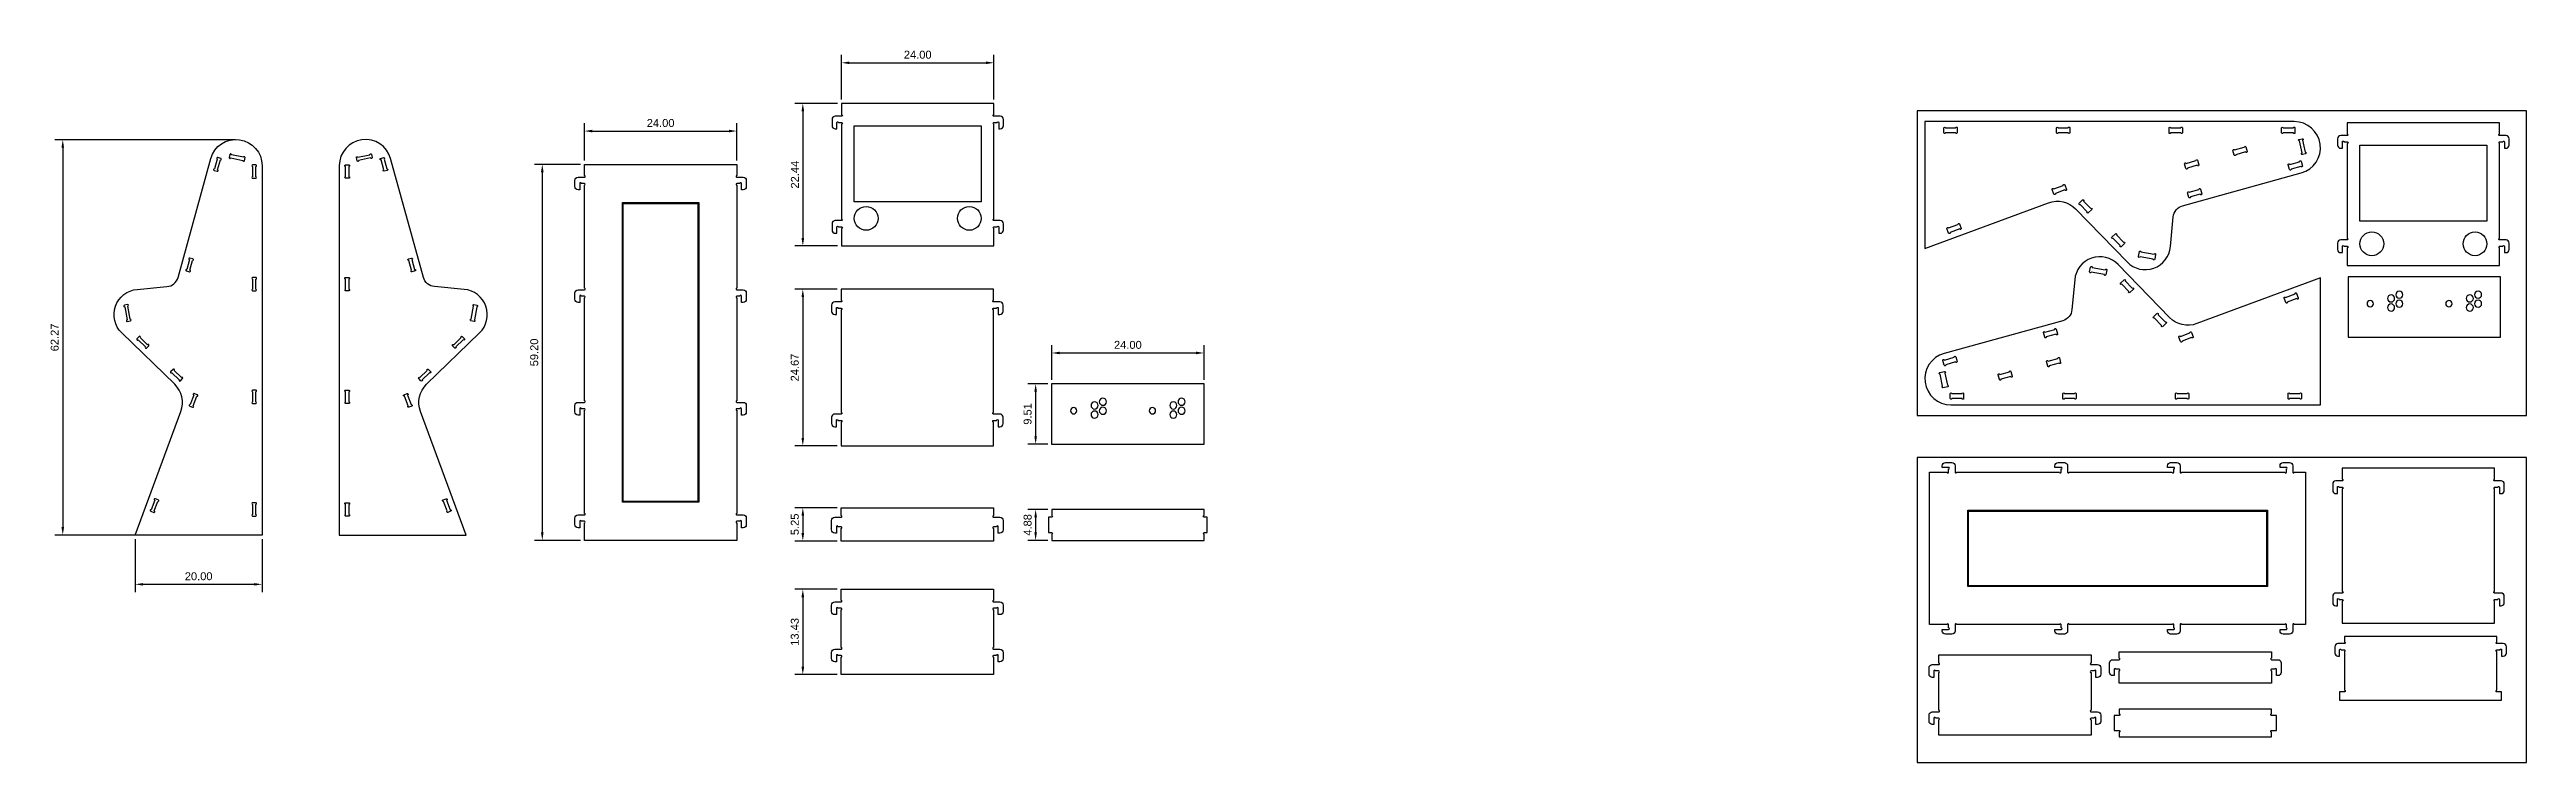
# Model space of a CAD drawing. Header units: inches. Extents: x -608 to -218, y 33 to 145.
import ezdxf

# ---------------------------------------------------------------- set-up
doc = ezdxf.new("R2010")
doc.units = ezdxf.units.IN
doc.header["$MEASUREMENT"] = 0
doc.layers.get('0').update_dxf_attribs({"color": 18, "true_color": 0x000000})
doc.layers.add('Layer0', color=18, linetype='Continuous', true_color=0x000000)
doc.styles.add('Default', font='arial.ttf')
doc.dimstyles.new('Default', dxfattribs={"dimscale": 10, "dimtxt": 0.125, "dimasz": 0.125, "dimexe": 0.125, "dimexo": 0.0625, "dimgap": 0.0625, "dimtad": 1, "dimtoh": 1, "dimzin": 1, "dimdsep": 46, "dimtxsty": 'Default', "dimcen": 0.25, "dimadec": 0, "dimazin": 1, "dimtfac": 1, "dimtdec": 4, "dimtix": 1, "dimtofl": 0, "dimtmove": 1, "dimatfit": 3, "dimfxl": 1, "dimtolj": 1, "dimtzin": 1, "dimarcsym": 0})

# ---------------------------------------------------------------- blocks, each defined once
blk = doc.blocks.new('*D1')
at = {"layer": 'Defpoints', "color": 0}
for p in [(-450.09, 72.6), (-452.63, 67.72), (-450.09, 67.72)]:
    blk.add_point(p, dxfattribs=at)
at = {"layer": 'Layer0', "color": 0, "lineweight": -2}
for p, q in [((-450.72, 72.6), (-453.88, 72.6)), ((-452.63, 71.35), (-452.63, 68.97)), ((-450.72, 67.72), (-453.88, 67.72))]:
    blk.add_line(p, q, dxfattribs=at)
at = {"layer": 'Layer0', "color": 0}
for points in [[(-452.42, 71.35), (-452.83, 71.35), (-452.63, 72.6)], [(-452.83, 68.97), (-452.42, 68.97), (-452.63, 67.72)]]:
    blk.add_solid(points, dxfattribs=at)
at = {"layer": 'Layer0', "color": 0, "insert": (-453.89, 70.16), "char_height": 1.25, "attachment_point": 5, "rotation": 90, "style": 'Default'}
blk.add_mtext('\\A1;4.88', dxfattribs=at)
blk = doc.blocks.new('*D2')
at = {"layer": 'Defpoints', "color": 0}
for p in [(-450.1, 92.38), (-452.63, 82.88), (-450.1, 82.88)]:
    blk.add_point(p, dxfattribs=at)
at = {"layer": 'Layer0', "color": 0, "lineweight": -2}
for p, q in [((-450.73, 92.38), (-453.88, 92.38)), ((-452.63, 91.13), (-452.63, 84.13)), ((-450.73, 82.88), (-453.88, 82.88))]:
    blk.add_line(p, q, dxfattribs=at)
at = {"layer": 'Layer0', "color": 0}
for points in [[(-452.42, 91.13), (-452.83, 91.13), (-452.63, 92.38)], [(-452.83, 84.13), (-452.42, 84.13), (-452.63, 82.88)]]:
    blk.add_solid(points, dxfattribs=at)
at = {"layer": 'Layer0', "color": 0, "insert": (-453.89, 87.63), "char_height": 1.25, "attachment_point": 5, "rotation": 90, "style": 'Default'}
blk.add_mtext('\\A1;9.51', dxfattribs=at)
blk = doc.blocks.new('*D3')
at = {"layer": 'Defpoints', "color": 0}
for p in [(-483.27, 60.02), (-489.3, 46.59), (-483.27, 46.59)]:
    blk.add_point(p, dxfattribs=at)
at = {"layer": 'Layer0', "color": 0, "lineweight": -2}
for p, q in [((-483.89, 60.02), (-490.55, 60.02)), ((-489.3, 58.77), (-489.3, 47.84)), ((-483.89, 46.59), (-490.55, 46.59))]:
    blk.add_line(p, q, dxfattribs=at)
at = {"layer": 'Layer0', "color": 0}
for points in [[(-489.09, 58.77), (-489.51, 58.77), (-489.3, 60.02)], [(-489.51, 47.84), (-489.09, 47.84), (-489.3, 46.59)]]:
    blk.add_solid(points, dxfattribs=at)
at = {"layer": 'Layer0', "color": 0, "insert": (-490.56, 53.31), "char_height": 1.25, "attachment_point": 5, "rotation": 90, "style": 'Default'}
blk.add_mtext('\\A1;13.43', dxfattribs=at)
blk = doc.blocks.new('*D4')
at = {"layer": 'Defpoints', "color": 0}
for p in [(-483.27, 72.86), (-489.3, 67.61), (-483.27, 67.61)]:
    blk.add_point(p, dxfattribs=at)
at = {"layer": 'Layer0', "color": 0, "lineweight": -2}
for p, q in [((-483.89, 72.86), (-490.55, 72.86)), ((-489.3, 71.61), (-489.3, 68.86)), ((-483.89, 67.61), (-490.55, 67.61))]:
    blk.add_line(p, q, dxfattribs=at)
at = {"layer": 'Layer0', "color": 0}
for points in [[(-489.09, 71.61), (-489.51, 71.61), (-489.3, 72.86)], [(-489.51, 68.86), (-489.09, 68.86), (-489.3, 67.61)]]:
    blk.add_solid(points, dxfattribs=at)
at = {"layer": 'Layer0', "color": 0, "insert": (-490.56, 70.24), "char_height": 1.25, "attachment_point": 5, "rotation": 90, "style": 'Default'}
blk.add_mtext('\\A1;5.25', dxfattribs=at)
blk = doc.blocks.new('*D5')
at = {"layer": 'Defpoints', "color": 0}
for p in [(-483.27, 107.28), (-489.3, 82.61), (-483.27, 82.61)]:
    blk.add_point(p, dxfattribs=at)
at = {"layer": 'Layer0', "color": 0, "lineweight": -2}
for p, q in [((-483.89, 107.28), (-490.55, 107.28)), ((-489.3, 106.03), (-489.3, 83.86)), ((-483.89, 82.61), (-490.55, 82.61))]:
    blk.add_line(p, q, dxfattribs=at)
at = {"layer": 'Layer0', "color": 0}
for points in [[(-489.09, 106.03), (-489.51, 106.03), (-489.3, 107.28)], [(-489.51, 83.86), (-489.09, 83.86), (-489.3, 82.61)]]:
    blk.add_solid(points, dxfattribs=at)
at = {"layer": 'Layer0', "color": 0, "insert": (-490.56, 94.94), "char_height": 1.25, "attachment_point": 5, "rotation": 90, "style": 'Default'}
blk.add_mtext('\\A1;24.67', dxfattribs=at)
blk = doc.blocks.new('*D6')
at = {"layer": 'Defpoints', "color": 0}
for p in [(-483.2, 136.53), (-489.3, 114.09), (-483.2, 114.09)]:
    blk.add_point(p, dxfattribs=at)
at = {"layer": 'Layer0', "color": 0, "lineweight": -2}
for p, q in [((-483.82, 136.53), (-490.55, 136.53)), ((-489.3, 135.28), (-489.3, 115.34)), ((-483.82, 114.09), (-490.55, 114.09))]:
    blk.add_line(p, q, dxfattribs=at)
at = {"layer": 'Layer0', "color": 0}
for points in [[(-489.09, 135.28), (-489.51, 135.28), (-489.3, 136.53)], [(-489.51, 115.34), (-489.09, 115.34), (-489.3, 114.09)]]:
    blk.add_solid(points, dxfattribs=at)
at = {"layer": 'Layer0', "color": 0, "insert": (-490.55, 125.31), "char_height": 1.25, "attachment_point": 5, "rotation": 90, "style": 'Default'}
blk.add_mtext('\\A1;22.44', dxfattribs=at)
blk = doc.blocks.new('*D7')
at = {"layer": 'Defpoints', "color": 0}
for p in [(-594.47, 68.55), (-574.47, 68.55), (-574.47, 60.8)]:
    blk.add_point(p, dxfattribs=at)
at = {"layer": 'Layer0', "color": 0, "lineweight": -2}
for p, q in [((-594.47, 67.92), (-594.47, 59.55)), ((-574.47, 67.92), (-574.47, 59.55)), ((-593.22, 60.8), (-575.72, 60.8))]:
    blk.add_line(p, q, dxfattribs=at)
at = {"layer": 'Layer0', "color": 0}
for points in [[(-593.22, 61), (-593.22, 60.59), (-594.47, 60.8)], [(-575.72, 60.59), (-575.72, 61), (-574.47, 60.8)]]:
    blk.add_solid(points, dxfattribs=at)
at = {"layer": 'Layer0', "color": 0, "insert": (-584.47, 62.06), "char_height": 1.25, "attachment_point": 5, "style": 'Default'}
blk.add_mtext('\\A1;20.00', dxfattribs=at)
blk = doc.blocks.new('*D8')
at = {"layer": 'Defpoints', "color": 0}
for p in [(-578.04, 130.82), (-605.87, 68.55), (-578.04, 68.55)]:
    blk.add_point(p, dxfattribs=at)
at = {"layer": 'Layer0', "color": 0, "lineweight": -2}
for p, q in [((-578.66, 130.82), (-607.12, 130.82)), ((-605.87, 129.57), (-605.87, 69.8)), ((-578.66, 68.55), (-607.12, 68.55))]:
    blk.add_line(p, q, dxfattribs=at)
at = {"layer": 'Layer0', "color": 0}
for points in [[(-605.67, 129.57), (-606.08, 129.57), (-605.87, 130.82)], [(-606.08, 69.8), (-605.67, 69.8), (-605.87, 68.55)]]:
    blk.add_solid(points, dxfattribs=at)
at = {"layer": 'Layer0', "color": 0, "insert": (-607.14, 99.68), "char_height": 1.25, "attachment_point": 5, "rotation": 90, "style": 'Default'}
blk.add_mtext('\\A1;62.27', dxfattribs=at)
blk = doc.blocks.new('*D9')
at = {"layer": 'Defpoints', "color": 0}
for p in [(-523.7, 126.92), (-530.34, 67.72), (-523.7, 67.72)]:
    blk.add_point(p, dxfattribs=at)
at = {"layer": 'Layer0', "color": 0, "lineweight": -2}
for p, q in [((-524.32, 126.92), (-531.59, 126.92)), ((-530.34, 125.67), (-530.34, 68.97)), ((-524.32, 67.72), (-531.59, 67.72))]:
    blk.add_line(p, q, dxfattribs=at)
at = {"layer": 'Layer0', "color": 0}
for points in [[(-530.13, 125.67), (-530.55, 125.67), (-530.34, 126.92)], [(-530.55, 68.97), (-530.13, 68.97), (-530.34, 67.72)]]:
    blk.add_solid(points, dxfattribs=at)
at = {"layer": 'Layer0', "color": 0, "insert": (-531.6, 97.32), "char_height": 1.25, "attachment_point": 5, "rotation": 90, "style": 'Default'}
blk.add_mtext('\\A1;59.20', dxfattribs=at)
blk = doc.blocks.new('*D10')
at = {"layer": 'Defpoints', "color": 0}
for p in [(-426.1, 97.23), (-450.1, 92.38), (-426.1, 92.38)]:
    blk.add_point(p, dxfattribs=at)
at = {"layer": 'Layer0', "color": 0, "lineweight": -2}
for p, q in [((-450.1, 93.01), (-450.1, 98.48)), ((-426.1, 93.01), (-426.1, 98.48)), ((-448.85, 97.23), (-427.35, 97.23))]:
    blk.add_line(p, q, dxfattribs=at)
at = {"layer": 'Layer0', "color": 0}
for points in [[(-448.85, 97.44), (-448.85, 97.03), (-450.1, 97.23)], [(-427.35, 97.03), (-427.35, 97.44), (-426.1, 97.23)]]:
    blk.add_solid(points, dxfattribs=at)
at = {"layer": 'Layer0', "color": 0, "insert": (-438.1, 98.5), "char_height": 1.25, "attachment_point": 5, "style": 'Default'}
blk.add_mtext('\\A1;24.00', dxfattribs=at)
blk = doc.blocks.new('*D11')
at = {"layer": 'Defpoints', "color": 0}
for p in [(-459.2, 142.93), (-483.2, 136.53), (-459.2, 136.53)]:
    blk.add_point(p, dxfattribs=at)
at = {"layer": 'Layer0', "color": 0, "lineweight": -2}
for p, q in [((-483.2, 137.15), (-483.2, 144.18)), ((-481.95, 142.93), (-460.45, 142.93)), ((-459.2, 137.15), (-459.2, 144.18))]:
    blk.add_line(p, q, dxfattribs=at)
at = {"layer": 'Layer0', "color": 0}
for points in [[(-481.95, 143.14), (-481.95, 142.72), (-483.2, 142.93)], [(-460.45, 142.72), (-460.45, 143.14), (-459.2, 142.93)]]:
    blk.add_solid(points, dxfattribs=at)
at = {"layer": 'Layer0', "color": 0, "insert": (-471.2, 144.2), "char_height": 1.25, "attachment_point": 5, "style": 'Default'}
blk.add_mtext('\\A1;24.00', dxfattribs=at)
blk = doc.blocks.new('*D12')
at = {"layer": 'Defpoints', "color": 0}
for p in [(-499.7, 132.18), (-523.7, 126.92), (-499.7, 126.92)]:
    blk.add_point(p, dxfattribs=at)
at = {"layer": 'Layer0', "color": 0, "lineweight": -2}
for p, q in [((-523.7, 127.54), (-523.7, 133.43)), ((-499.7, 127.54), (-499.7, 133.43)), ((-522.45, 132.18), (-500.95, 132.18))]:
    blk.add_line(p, q, dxfattribs=at)
at = {"layer": 'Layer0', "color": 0}
for points in [[(-522.45, 132.39), (-522.45, 131.97), (-523.7, 132.18)], [(-500.95, 131.97), (-500.95, 132.39), (-499.7, 132.18)]]:
    blk.add_solid(points, dxfattribs=at)
at = {"layer": 'Layer0', "color": 0, "insert": (-511.7, 133.44), "char_height": 1.25, "attachment_point": 5, "style": 'Default'}
blk.add_mtext('\\A1;24.00', dxfattribs=at)

msp = doc.modelspace()

# ---------------------------------------------------------------- linework, layer by layer
for points in [[(-461.196, 133.025), (-461.196, 121.025), (-481.196, 121.025), (-481.196, 133.025)], [(-313.793, 135.374), (-313.793, 87.374), (-217.793, 87.374), (-217.793, 135.374)], [(-224.024, 129.973), (-224.024, 117.973), (-244.024, 117.973), (-244.024, 129.973)], [(-313.793, 80.746), (-313.793, 32.746), (-217.793, 32.746), (-217.793, 80.746)]]:
    msp.add_lwpolyline(points, close=True)
for centre in [(-479.321, 118.434), (-463.071, 118.434), (-242.149, 114.428), (-225.899, 114.428)]:
    msp.add_circle(centre, 1.875)
at = {"layer": 'Layer0'}
for points in [[(-458.696, 117.086, -1), (-458.446, 117.086), (-458.446, 116.086), (-458.196, 116.086, 0.4142136), (-457.696, 116.586), (-457.696, 117.586, 0.4142136), (-458.196, 118.086), (-459.196, 118.086, -1.0000003), (-459.196, 118.336), (-459.196, 133.275, -1), (-459.196, 133.525), (-458.696, 133.525, -1), (-458.446, 133.525), (-458.446, 132.525), (-458.196, 132.525, 0.4142136), (-457.696, 133.025), (-457.696, 134.025, 0.4142136), (-458.196, 134.525), (-459.196, 134.525, -1.0000003), (-459.196, 134.775), (-459.196, 136.525), (-483.196, 136.525), (-483.196, 134.775, -1.0000003), (-483.196, 134.525), (-484.196, 134.525, 0.4142136), (-484.696, 134.025), (-484.696, 133.025, 0.4142136), (-484.196, 132.525), (-483.946, 132.525), (-483.946, 133.525, -1), (-483.696, 133.525), (-483.196, 133.525, -1), (-483.196, 133.275), (-483.196, 118.336, -1.0000003), (-483.196, 118.086), (-484.196, 118.086, 0.4142136), (-484.696, 117.586), (-484.696, 116.586, 0.4142136), (-484.196, 116.086), (-483.946, 116.086), (-483.946, 117.086, -1), (-483.696, 117.086), (-483.196, 117.086, -1), (-483.196, 116.836), (-483.196, 114.086), (-459.196, 114.086), (-459.196, 116.836, -1), (-459.196, 117.086)], [(-312.558, 133.669), (-312.558, 113.669), (-293.069, 120.886, -0.2971944), (-288.808, 119.919), (-280.709, 111.564, 0.6408919), (-273.854, 113.981), (-273.42, 118.679, -0.3118926), (-271.962, 120.424), (-253.27, 125.588, 0.8735488), (-254.366, 133.669)], [(-309.558, 132.669, -1), (-309.308, 132.669), (-307.708, 132.669, -1.0000003), (-307.458, 132.669), (-307.458, 131.904, -1), (-307.708, 131.904), (-309.308, 131.904, -1), (-309.558, 131.904)], [(-291.825, 132.669, -1), (-291.575, 132.669), (-289.975, 132.669, -1.0000003), (-289.725, 132.669), (-289.725, 131.904, -1), (-289.975, 131.904), (-291.575, 131.904, -1), (-291.825, 131.904)], [(-274.092, 132.669, -1), (-273.842, 132.669), (-272.242, 132.669, -1.0000003), (-271.992, 132.669), (-271.992, 131.904, -1), (-272.242, 131.904), (-273.842, 131.904, -1), (-274.092, 131.904)], [(-256.358, 132.669, -1), (-256.108, 132.669), (-254.508, 132.669, -1.0000003), (-254.258, 132.669), (-254.258, 131.904, -1), (-254.508, 131.904), (-256.108, 131.904, -1), (-256.358, 131.904)], [(-221.509, 114.033, -1), (-221.259, 114.033), (-221.259, 113.033), (-221.009, 113.033, 0.4142136), (-220.509, 113.533), (-220.509, 114.533, 0.4142136), (-221.009, 115.033), (-222.024, 115.033, -1.0000003), (-222.024, 115.283), (-222.024, 130.223, -1), (-222.024, 130.473), (-221.509, 130.473, -1), (-221.259, 130.473), (-221.259, 129.473), (-221.009, 129.473, 0.4142136), (-220.509, 129.973), (-220.509, 130.973, 0.4142136), (-221.009, 131.473), (-222.024, 131.473, -1.0000003), (-222.024, 131.723), (-222.024, 133.473), (-246.024, 133.473), (-246.024, 131.723, -1.0000003), (-246.024, 131.473), (-247.039, 131.473, 0.4142136), (-247.539, 130.973), (-247.539, 129.973, 0.4142136), (-247.039, 129.473), (-246.789, 129.473), (-246.789, 130.473, -1), (-246.539, 130.473), (-246.024, 130.473, -1), (-246.024, 130.223), (-246.024, 115.283, -1.0000003), (-246.024, 115.033), (-247.039, 115.033, 0.4142136), (-247.539, 114.533), (-247.539, 113.533, 0.4142136), (-247.039, 113.033), (-246.789, 113.033), (-246.789, 114.033, -1), (-246.539, 114.033), (-246.024, 114.033, -1), (-246.024, 113.783), (-246.024, 111.033), (-222.024, 111.033), (-222.024, 113.783, -1), (-222.024, 114.033)], [(-574.475, 68.545), (-594.475, 68.545), (-587.258, 88.034, 0.2971944), (-588.225, 92.295), (-596.58, 100.395, -0.6408919), (-594.163, 107.25), (-589.464, 107.683, 0.3118926), (-587.72, 109.142), (-582.556, 127.833, -0.8735488), (-574.475, 126.737)], [(-562.317, 68.545), (-542.317, 68.545), (-549.533, 88.034, -0.2971944), (-548.566, 92.295), (-540.211, 100.395, 0.6408919), (-542.628, 107.25), (-547.327, 107.683, -0.3118926), (-549.071, 109.142), (-554.235, 127.833, 0.8735488), (-562.317, 126.737)], [(-264.024, 129.132, -1), (-263.783, 129.199), (-262.241, 129.625, -1), (-262, 129.691), (-261.796, 128.954, -1), (-262.037, 128.887), (-263.579, 128.461, -1), (-263.82, 128.395)], [(-253.545, 130.629, -1.0000004), (-253.596, 130.873), (-253.107, 130.976, -1), (-253.056, 130.732), (-252.656, 128.835, -1.0000001), (-252.605, 128.59), (-253.094, 128.487, -1.0000003), (-253.145, 128.732)], [(-581.545, 125.858, 1), (-581.479, 126.099), (-581.053, 127.642, 1), (-580.986, 127.883), (-581.468, 128.016, 1), (-581.535, 127.775), (-581.961, 126.233, 1), (-582.027, 125.992)], [(-577.515, 127.559, 1.0000004), (-577.271, 127.507), (-577.168, 127.996, 1), (-577.412, 128.048), (-579.309, 128.447, 1.0000001), (-579.553, 128.499), (-579.657, 128.01, 1.0000003), (-579.412, 127.958)], [(-575.475, 124.745, 1), (-575.475, 124.995), (-575.475, 126.595, 1.0000003), (-575.475, 126.845), (-575.975, 126.845, 1), (-575.975, 126.595), (-575.975, 124.995, 1), (-575.975, 124.745)], [(-561.317, 124.745, -1), (-561.317, 124.995), (-561.317, 126.595, -1.0000003), (-561.317, 126.845), (-560.817, 126.845, -1), (-560.817, 126.595), (-560.817, 124.995, -1), (-560.817, 124.745)], [(-559.276, 127.559, -1.0000004), (-559.52, 127.507), (-559.624, 127.996, -1), (-559.379, 128.048), (-557.482, 128.447, -1.0000001), (-557.238, 128.499), (-557.135, 128.01, -1.0000003), (-557.379, 127.958)], [(-555.246, 125.858, -1), (-555.312, 126.099), (-555.738, 127.642, -1), (-555.805, 127.883), (-555.323, 128.016, -1), (-555.256, 127.775), (-554.83, 126.233, -1), (-554.764, 125.992)], [(-523.7, 88.203, 1), (-523.7, 88.453), (-524.2, 88.453, 1), (-524.45, 88.453), (-524.45, 87.453), (-524.7, 87.453, -0.4142136), (-525.2, 87.953), (-525.2, 88.953, -0.4142136), (-524.7, 89.453), (-523.7, 89.453, 1.0000003), (-523.7, 89.703), (-523.7, 105.936, 1), (-523.7, 106.186), (-524.2, 106.186, 1), (-524.45, 106.186), (-524.45, 105.186), (-524.7, 105.186, -0.4142136), (-525.2, 105.686), (-525.2, 106.686, -0.4142136), (-524.7, 107.186), (-523.7, 107.186, 1.0000003), (-523.7, 107.436), (-523.7, 123.669, 1), (-523.7, 123.919), (-524.2, 123.919, 1), (-524.45, 123.919), (-524.45, 122.919), (-524.7, 122.919, -0.4142136), (-525.2, 123.419), (-525.2, 124.419, -0.4142136), (-524.7, 124.919), (-523.7, 124.919, 1.0000003), (-523.7, 125.169), (-523.7, 126.919), (-499.7, 126.919), (-499.7, 125.169, 1.0000003), (-499.7, 124.919), (-498.7, 124.919, -0.4142136), (-498.2, 124.419), (-498.2, 123.419, -0.4142136), (-498.7, 122.919), (-498.95, 122.919), (-498.95, 123.919, 1), (-499.2, 123.919), (-499.7, 123.919, 1), (-499.7, 123.669), (-499.7, 107.436, 1.0000003), (-499.7, 107.186), (-498.7, 107.186, -0.4142136), (-498.2, 106.686), (-498.2, 105.686, -0.4142136), (-498.7, 105.186), (-498.95, 105.186), (-498.95, 106.186, 1), (-499.2, 106.186), (-499.7, 106.186, 1), (-499.7, 105.936), (-499.7, 89.703, 1.0000003), (-499.7, 89.453), (-498.7, 89.453, -0.4142136), (-498.2, 88.953), (-498.2, 87.953, -0.4142136), (-498.7, 87.453), (-498.95, 87.453), (-498.95, 88.453, 1), (-499.2, 88.453), (-499.7, 88.453, 1), (-499.7, 88.203), (-499.7, 71.97, 1.0000003), (-499.7, 71.72), (-498.7, 71.72, -0.4142136), (-498.2, 71.22), (-498.2, 70.22, -0.4142136), (-498.7, 69.72), (-498.95, 69.72), (-498.95, 70.72, 1), (-499.2, 70.72), (-499.7, 70.72, 1), (-499.7, 70.47), (-499.7, 67.72), (-523.7, 67.72), (-523.7, 70.47, 1), (-523.7, 70.72), (-524.2, 70.72, 1), (-524.45, 70.72), (-524.45, 69.72), (-524.7, 69.72, -0.4142136), (-525.2, 70.22), (-525.2, 71.22, -0.4142136), (-524.7, 71.72), (-523.7, 71.72, 1.0000003), (-523.7, 71.97)], [(-271.639, 127.028, -1), (-271.398, 127.095), (-269.856, 127.521, -1), (-269.615, 127.587), (-269.411, 126.85, -1), (-269.652, 126.783), (-271.194, 126.357, -1), (-271.435, 126.291)], [(-255.316, 126.854, -1), (-255.075, 126.92), (-253.532, 127.347, -1), (-253.291, 127.413), (-253.088, 126.676, -1), (-253.329, 126.609), (-254.871, 126.183, -1), (-255.112, 126.117)], [(-290.266, 122.99, -1), (-290.5, 122.903), (-292.001, 122.348, -1), (-292.235, 122.261), (-292.501, 122.978, -1), (-292.266, 123.065), (-290.766, 123.621, -1), (-290.531, 123.707)], [(-286.81, 119.294, -1), (-286.984, 119.473), (-288.097, 120.622, -1), (-288.271, 120.801), (-287.722, 121.334, -1), (-287.548, 121.154), (-286.434, 120.006, -1), (-286.26, 119.826)], [(-271.161, 122.476, -1), (-270.92, 122.542), (-269.378, 122.969, -1), (-269.137, 123.035), (-268.933, 122.298, -1), (-269.174, 122.231), (-270.717, 121.805, -1), (-270.958, 121.739)], [(-306.838, 116.854, -1), (-307.072, 116.767), (-308.572, 116.211, -1), (-308.807, 116.125), (-309.073, 116.842, -1), (-308.838, 116.929), (-307.338, 117.484, -1), (-307.103, 117.571)], [(-281.637, 113.958, -1), (-281.811, 114.138), (-282.925, 115.286, -1), (-283.099, 115.466), (-282.549, 115.998, -1), (-282.375, 115.819), (-281.262, 114.67, -1), (-281.088, 114.491)], [(-278.772, 113.186, -1), (-278.526, 113.142), (-276.458, 112.777, -1), (-276.212, 112.734), (-276.345, 111.981, -1.0000002), (-276.591, 112.024), (-278.659, 112.389, -1), (-278.905, 112.433)], [(-585.923, 110.013, 1), (-585.857, 110.254), (-585.431, 111.796, 1), (-585.364, 112.037), (-585.846, 112.17, 1), (-585.913, 111.929), (-586.339, 110.387, 1), (-586.405, 110.146)], [(-550.868, 110.013, -1), (-550.934, 110.254), (-551.36, 111.796, -1), (-551.427, 112.037), (-550.945, 112.17, -1), (-550.878, 111.929), (-550.452, 110.387, -1), (-550.386, 110.146)], [(-250.251, 89.063), (-250.251, 109.063), (-269.74, 101.847, -0.2971944), (-274.001, 102.814), (-282.1, 111.169, 0.6408919), (-288.956, 108.752), (-289.389, 104.053, -0.3118926), (-290.847, 102.309), (-309.539, 97.145, 0.8735488), (-308.443, 89.063)], [(-284.037, 109.547, -1), (-284.283, 109.59), (-286.351, 109.955, -1), (-286.597, 109.999), (-286.464, 110.752, -1.0000002), (-286.218, 110.709), (-284.15, 110.344, -1), (-283.904, 110.3)], [(-575.475, 107.012, 1), (-575.475, 107.262), (-575.475, 108.862, 1.0000003), (-575.475, 109.112), (-575.975, 109.112, 1), (-575.975, 108.862), (-575.975, 107.262, 1), (-575.975, 107.012)], [(-561.317, 107.012, -1), (-561.317, 107.262), (-561.317, 108.862, -1.0000003), (-561.317, 109.112), (-560.817, 109.112, -1), (-560.817, 108.862), (-560.817, 107.262, -1), (-560.817, 107.012)], [(-459.268, 104.03, -1), (-459.268, 104.28), (-458.768, 104.28, -1), (-458.518, 104.28), (-458.518, 103.28), (-458.268, 103.28, 0.4142136), (-457.768, 103.78), (-457.768, 104.78, 0.4142136), (-458.268, 105.28), (-459.268, 105.28, -1.0000003), (-459.268, 105.53), (-459.268, 107.28), (-483.268, 107.28), (-483.268, 105.53, -1.0000003), (-483.268, 105.28), (-484.268, 105.28, 0.4142136), (-484.768, 104.78), (-484.768, 103.78, 0.4142136), (-484.268, 103.28), (-484.018, 103.28), (-484.018, 104.28, -1), (-483.768, 104.28), (-483.268, 104.28, -1), (-483.268, 104.03), (-483.268, 87.859, -1.0000003), (-483.268, 87.609), (-484.268, 87.609, 0.4142136), (-484.768, 87.109), (-484.768, 86.109, 0.4142136), (-484.268, 85.609), (-484.018, 85.609), (-484.018, 86.609, -1), (-483.768, 86.609), (-483.268, 86.609, -1), (-483.268, 86.359), (-483.268, 82.609), (-459.268, 82.609), (-459.268, 86.359, -1), (-459.268, 86.609), (-458.768, 86.609, -1), (-458.518, 86.609), (-458.518, 85.609), (-458.268, 85.609, 0.4142136), (-457.768, 86.109), (-457.768, 87.109, 0.4142136), (-458.268, 87.609), (-459.268, 87.609, -1.0000003), (-459.268, 87.859)], [(-281.172, 108.775, -1), (-280.998, 108.595), (-279.884, 107.446, -1), (-279.71, 107.267), (-280.26, 106.734, -1), (-280.434, 106.914), (-281.547, 108.063, -1), (-281.721, 108.242)], [(-255.971, 105.879, -1), (-255.737, 105.966), (-254.237, 106.521, -1), (-254.002, 106.608), (-253.736, 105.891, -1), (-253.971, 105.804), (-255.471, 105.248, -1), (-255.706, 105.161)], [(-595.219, 102.285, 1), (-595.262, 102.532), (-595.627, 104.6, 1), (-595.671, 104.846), (-596.163, 104.759, 1.0000002), (-596.12, 104.513), (-595.755, 102.445, 1), (-595.711, 102.198)], [(-541.572, 102.285, -1), (-541.529, 102.532), (-541.164, 104.6, -1), (-541.12, 104.846), (-540.628, 104.759, -1.0000002), (-540.671, 104.513), (-541.036, 102.445, -1), (-541.08, 102.198)], [(-275.999, 103.439, -1), (-275.825, 103.26), (-274.712, 102.111, -1), (-274.538, 101.931), (-275.087, 101.399, -1), (-275.261, 101.578), (-276.375, 102.727, -1), (-276.549, 102.907)], [(-594.186, 99.466, 1), (-594.006, 99.292), (-592.857, 98.179, 1), (-592.678, 98.005), (-592.33, 98.364, 1), (-592.509, 98.538), (-593.658, 99.651, 1), (-593.838, 99.825)], [(-542.605, 99.466, -1), (-542.785, 99.292), (-543.934, 98.179, -1), (-544.113, 98.005), (-544.461, 98.364, -1), (-544.282, 98.538), (-543.133, 99.651, -1), (-542.953, 99.825)], [(-291.648, 100.257, -1), (-291.889, 100.19), (-293.431, 99.764, -1), (-293.672, 99.698), (-293.876, 100.435, -1), (-293.635, 100.501), (-292.092, 100.928, -1), (-291.852, 100.994)], [(-272.543, 99.743, -1), (-272.309, 99.829), (-270.808, 100.385, -1), (-270.574, 100.472), (-270.308, 99.754, -1), (-270.543, 99.668), (-272.043, 99.112, -1), (-272.278, 99.025)], [(-588.85, 94.294, 1), (-588.671, 94.12), (-587.522, 93.006, 1), (-587.342, 92.832), (-586.994, 93.191, 1), (-587.174, 93.365), (-588.323, 94.479, 1), (-588.502, 94.653)], [(-547.941, 94.294, -1), (-548.12, 94.12), (-549.269, 93.006, -1), (-549.449, 92.832), (-549.797, 93.191, -1), (-549.617, 93.365), (-548.468, 94.479, -1), (-548.289, 94.653)], [(-309.005, 92.159, -1.0000004), (-308.953, 91.914), (-309.702, 91.756, -1), (-309.753, 92.001), (-310.153, 93.898, -1.0000001), (-310.204, 94.142), (-309.456, 94.3, -1.0000003), (-309.404, 94.055)], [(-307.494, 95.879, -1), (-307.734, 95.812), (-309.277, 95.386, -1), (-309.518, 95.32), (-309.721, 96.057, -1), (-309.48, 96.124), (-307.938, 96.55, -1), (-307.697, 96.616)], [(-298.785, 93.601, -1), (-299.026, 93.534), (-300.568, 93.108, -1), (-300.809, 93.041), (-301.013, 93.779, -1), (-300.772, 93.845), (-299.23, 94.272, -1), (-298.989, 94.338)], [(-291.17, 95.705, -1), (-291.411, 95.638), (-292.953, 95.212, -1), (-293.194, 95.145), (-293.398, 95.883, -1), (-293.157, 95.949), (-291.615, 96.375, -1), (-291.374, 96.442)], [(-585.154, 90.838, 1), (-585.241, 90.603), (-585.796, 89.103, 1), (-585.883, 88.868), (-585.414, 88.695, 1), (-585.327, 88.929), (-584.772, 90.43, 1), (-584.685, 90.664)], [(-575.475, 89.279, 1), (-575.475, 89.529), (-575.475, 91.129, 1.0000003), (-575.475, 91.379), (-575.975, 91.379, 1), (-575.975, 91.129), (-575.975, 89.529, 1), (-575.975, 89.279)], [(-561.317, 89.279, -1), (-561.317, 89.529), (-561.317, 91.129, -1.0000003), (-561.317, 91.379), (-560.817, 91.379, -1), (-560.817, 91.129), (-560.817, 89.529, -1), (-560.817, 89.279)], [(-551.637, 90.838, -1), (-551.55, 90.603), (-550.995, 89.103, -1), (-550.908, 88.868), (-551.377, 88.695, -1), (-551.464, 88.929), (-552.019, 90.43, -1), (-552.106, 90.664)], [(-306.451, 90.063, -1), (-306.701, 90.063), (-308.301, 90.063, -1.0000003), (-308.551, 90.063), (-308.551, 90.828, -1), (-308.301, 90.828), (-306.701, 90.828, -1), (-306.451, 90.828)], [(-288.717, 90.063, -1), (-288.967, 90.063), (-290.567, 90.063, -1.0000003), (-290.817, 90.063), (-290.817, 90.828, -1), (-290.567, 90.828), (-288.967, 90.828, -1), (-288.717, 90.828)], [(-270.984, 90.063, -1), (-271.234, 90.063), (-272.834, 90.063, -1.0000003), (-273.084, 90.063), (-273.084, 90.828, -1), (-272.834, 90.828), (-271.234, 90.828, -1), (-270.984, 90.828)], [(-253.251, 90.063, -1), (-253.501, 90.063), (-255.101, 90.063, -1.0000003), (-255.351, 90.063), (-255.351, 90.828, -1), (-255.101, 90.828), (-253.501, 90.828, -1), (-253.251, 90.828)], [(-291.326, 78.456, 1), (-291.076, 78.456), (-291.076, 78.971, 1), (-291.076, 79.221), (-292.076, 79.221), (-292.076, 79.471, -0.4142136), (-291.576, 79.971), (-290.576, 79.971, -0.4142136), (-290.076, 79.471), (-290.076, 78.456, 1.0000003), (-289.826, 78.456), (-273.593, 78.456, 1), (-273.343, 78.456), (-273.343, 78.971, 1), (-273.343, 79.221), (-274.343, 79.221), (-274.343, 79.471, -0.4142136), (-273.843, 79.971), (-272.843, 79.971, -0.4142136), (-272.343, 79.471), (-272.343, 78.456, 1.0000003), (-272.093, 78.456), (-255.86, 78.456, 1), (-255.61, 78.456), (-255.61, 78.971, 1), (-255.61, 79.221), (-256.61, 79.221), (-256.61, 79.471, -0.4142136), (-256.11, 79.971), (-255.11, 79.971, -0.4142136), (-254.61, 79.471), (-254.61, 78.456, 1.0000003), (-254.36, 78.456), (-252.61, 78.456), (-252.61, 54.456), (-254.36, 54.456, 1.0000003), (-254.61, 54.456), (-254.61, 53.441, -0.4142136), (-255.11, 52.941), (-256.11, 52.941, -0.4142136), (-256.61, 53.441), (-256.61, 53.691), (-255.61, 53.691, 1), (-255.61, 53.941), (-255.61, 54.456, 1), (-255.86, 54.456), (-272.093, 54.456, 1.0000003), (-272.343, 54.456), (-272.343, 53.441, -0.4142136), (-272.843, 52.941), (-273.843, 52.941, -0.4142136), (-274.343, 53.441), (-274.343, 53.691), (-273.343, 53.691, 1), (-273.343, 53.941), (-273.343, 54.456, 1), (-273.593, 54.456), (-289.826, 54.456, 1.0000003), (-290.076, 54.456), (-290.076, 53.441, -0.4142136), (-290.576, 52.941), (-291.576, 52.941, -0.4142136), (-292.076, 53.441), (-292.076, 53.691), (-291.076, 53.691, 1), (-291.076, 53.941), (-291.076, 54.456, 1), (-291.326, 54.456), (-307.559, 54.456, 1.0000003), (-307.809, 54.456), (-307.809, 53.441, -0.4142136), (-308.309, 52.941), (-309.309, 52.941, -0.4142136), (-309.809, 53.441), (-309.809, 53.691), (-308.809, 53.691, 1), (-308.809, 53.941), (-308.809, 54.456, 1), (-309.059, 54.456), (-311.809, 54.456), (-311.809, 78.456), (-309.059, 78.456, 1), (-308.809, 78.456), (-308.809, 78.971, 1), (-308.809, 79.221), (-309.809, 79.221), (-309.809, 79.471, -0.4142136), (-309.309, 79.971), (-308.309, 79.971, -0.4142136), (-307.809, 79.471), (-307.809, 78.456, 1.0000003), (-307.559, 78.456)], [(-222.804, 75.839, -1), (-222.804, 76.089), (-222.289, 76.089, -1), (-222.039, 76.089), (-222.039, 75.089), (-221.789, 75.089, 0.4142136), (-221.289, 75.589), (-221.289, 76.589, 0.4142136), (-221.789, 77.089), (-222.804, 77.089, -1.0000003), (-222.804, 77.339), (-222.804, 79.089), (-246.804, 79.089), (-246.804, 77.339, -1.0000003), (-246.804, 77.089), (-247.819, 77.089, 0.4142136), (-248.319, 76.589), (-248.319, 75.589, 0.4142136), (-247.819, 75.089), (-247.569, 75.089), (-247.569, 76.089, -1), (-247.319, 76.089), (-246.804, 76.089, -1), (-246.804, 75.839), (-246.804, 59.668, -1.0000003), (-246.804, 59.418), (-247.819, 59.418, 0.4142136), (-248.319, 58.918), (-248.319, 57.918, 0.4142136), (-247.819, 57.418), (-247.569, 57.418), (-247.569, 58.418, -1), (-247.319, 58.418), (-246.804, 58.418, -1), (-246.804, 58.168), (-246.804, 54.701), (-222.804, 54.701), (-222.804, 58.168, -1), (-222.804, 58.418), (-222.289, 58.418, -1), (-222.039, 58.418), (-222.039, 57.418), (-221.789, 57.418, 0.4142136), (-221.289, 57.918), (-221.289, 58.918, 0.4142136), (-221.789, 59.418), (-222.804, 59.418, -1.0000003), (-222.804, 59.668)], [(-591.29, 74.266, 1), (-591.377, 74.031), (-591.932, 72.531, 1), (-592.019, 72.297), (-591.55, 72.123, 1), (-591.464, 72.357), (-590.908, 73.858, 1), (-590.821, 74.092)], [(-545.501, 74.266, -1), (-545.414, 74.031), (-544.859, 72.531, -1), (-544.772, 72.297), (-545.241, 72.123, -1), (-545.328, 72.357), (-545.883, 73.858, -1), (-545.97, 74.092)], [(-575.475, 71.545, 1), (-575.475, 71.795), (-575.475, 73.395, 1.0000003), (-575.475, 73.645), (-575.975, 73.645, 1), (-575.975, 73.395), (-575.975, 71.795, 1), (-575.975, 71.545)], [(-561.317, 71.545, -1), (-561.317, 71.795), (-561.317, 73.395, -1.0000003), (-561.317, 73.645), (-560.817, 73.645, -1), (-560.817, 73.395), (-560.817, 71.795, -1), (-560.817, 71.545)], [(-483.768, 69.862, 1), (-484.018, 69.862), (-484.018, 68.862), (-484.268, 68.862, -0.4142136), (-484.768, 69.362), (-484.768, 70.862, -0.4142136), (-484.268, 71.362), (-483.268, 71.362, 1.0000003), (-483.268, 71.612), (-483.268, 72.862), (-459.268, 72.862), (-459.268, 71.612, 1.0000003), (-459.268, 71.362), (-458.268, 71.362, -0.4142136), (-457.768, 70.862), (-457.768, 69.362, -0.4142136), (-458.268, 68.862), (-458.518, 68.862), (-458.518, 69.862, 1), (-458.768, 69.862), (-459.268, 69.862, 1), (-459.268, 69.612), (-459.268, 67.612), (-483.268, 67.612), (-483.268, 69.612, 1), (-483.268, 69.862)], [(-426.094, 68.939), (-425.594, 68.939), (-425.594, 71.377), (-426.094, 71.377, -1), (-426.094, 71.627), (-426.094, 72.596), (-450.094, 72.596), (-450.094, 71.627, -1), (-450.094, 71.377), (-450.594, 71.377), (-450.594, 68.939), (-450.094, 68.939, -1), (-450.094, 68.689), (-450.094, 67.72), (-426.094, 67.72), (-426.094, 68.689, -1.0000003)], [(-483.768, 57.025, 1), (-484.018, 57.025), (-484.018, 56.025), (-484.268, 56.025, -0.4142136), (-484.768, 56.525), (-484.768, 57.525, -0.4142136), (-484.268, 58.025), (-483.268, 58.025, 1.0000003), (-483.268, 58.275), (-483.268, 60.025), (-459.268, 60.025), (-459.268, 58.275, 1.0000003), (-459.268, 58.025), (-458.268, 58.025, -0.4142136), (-457.768, 57.525), (-457.768, 56.525, -0.4142136), (-458.268, 56.025), (-458.518, 56.025), (-458.518, 57.025, 1), (-458.768, 57.025), (-459.268, 57.025, 1), (-459.268, 56.775), (-459.268, 50.843, 1.0000003), (-459.268, 50.593), (-458.268, 50.593, -0.4142136), (-457.768, 50.093), (-457.768, 49.093, -0.4142136), (-458.268, 48.593), (-458.518, 48.593), (-458.518, 49.593, 1), (-458.768, 49.593), (-459.268, 49.593, 1), (-459.268, 49.343), (-459.268, 46.593), (-483.268, 46.593), (-483.268, 49.343, 1), (-483.268, 49.593), (-483.768, 49.593, 1), (-484.018, 49.593), (-484.018, 48.593), (-484.268, 48.593, -0.4142136), (-484.768, 49.093), (-484.768, 50.093, -0.4142136), (-484.268, 50.593), (-483.268, 50.593, 1.0000003), (-483.268, 50.843), (-483.268, 56.775, 1), (-483.268, 57.025)], [(-246.472, 51.723, -1.0000003), (-246.472, 51.473), (-247.487, 51.473, 0.4142136), (-247.987, 50.973), (-247.987, 49.973, 0.4142136), (-247.487, 49.473), (-247.237, 49.473), (-247.237, 50.473, -1), (-246.987, 50.473), (-246.472, 50.473, -1), (-246.472, 50.223), (-246.472, 44.123, -1.0000005), (-246.472, 43.873), (-247.237, 43.873), (-247.237, 42.573), (-221.707, 42.573), (-221.707, 43.873), (-222.472, 43.873, -1.0000005), (-222.472, 44.123), (-222.472, 50.223, -1), (-222.472, 50.473), (-221.957, 50.473, -1), (-221.707, 50.473), (-221.707, 49.473), (-221.457, 49.473, 0.4142136), (-220.957, 49.973), (-220.957, 50.973, 0.4142136), (-221.457, 51.473), (-222.472, 51.473, -1.0000003), (-222.472, 51.723), (-222.472, 52.573), (-246.472, 52.573)], [(-310.893, 47.149, 1), (-311.143, 47.149), (-311.143, 46.149), (-311.393, 46.149, -0.4142136), (-311.893, 46.649), (-311.893, 47.649, -0.4142136), (-311.393, 48.149), (-310.378, 48.149, 1.0000003), (-310.378, 48.399), (-310.378, 49.699), (-286.378, 49.699), (-286.378, 48.399, 1.0000003), (-286.378, 48.149), (-285.363, 48.149, -0.4142136), (-284.863, 47.649), (-284.863, 46.649, -0.4142136), (-285.363, 46.149), (-285.613, 46.149), (-285.613, 47.149, 1), (-285.863, 47.149), (-286.378, 47.149, 1), (-286.378, 46.899), (-286.378, 40.968, 1.0000003), (-286.378, 40.718), (-285.363, 40.718, -0.4142136), (-284.863, 40.218), (-284.863, 39.218, -0.4142136), (-285.363, 38.718), (-285.613, 38.718), (-285.613, 39.718, 1), (-285.863, 39.718), (-286.378, 39.718, 1), (-286.378, 39.468), (-286.378, 37.068), (-310.378, 37.068), (-310.378, 39.468, 1), (-310.378, 39.718), (-310.893, 39.718, 1), (-311.143, 39.718), (-311.143, 38.718), (-311.393, 38.718, -0.4142136), (-311.893, 39.218), (-311.893, 40.218, -0.4142136), (-311.393, 40.718), (-310.378, 40.718, 1.0000003), (-310.378, 40.968), (-310.378, 46.899, 1), (-310.378, 47.149)], [(-282.472, 47.426, 1), (-282.722, 47.426), (-282.722, 46.426), (-282.972, 46.426, -0.4142136), (-283.472, 46.926), (-283.472, 48.426, -0.4142136), (-282.972, 48.926), (-281.957, 48.926, 1.0000003), (-281.957, 49.176), (-281.957, 50.161), (-257.957, 50.161), (-257.957, 49.176, 1.0000003), (-257.957, 48.926), (-256.942, 48.926, -0.4142136), (-256.442, 48.426), (-256.442, 46.926, -0.4142136), (-256.942, 46.426), (-257.192, 46.426), (-257.192, 47.426, 1), (-257.442, 47.426), (-257.957, 47.426, 1), (-257.957, 47.176), (-257.957, 45.226), (-281.957, 45.226), (-281.957, 47.176, 1), (-281.957, 47.426)], [(-257.957, 37.773), (-257.192, 37.773), (-257.192, 40.151), (-257.957, 40.151, -1), (-257.957, 40.401), (-257.957, 41.136), (-281.957, 41.136), (-281.957, 40.401, -1), (-281.957, 40.151), (-282.722, 40.151), (-282.722, 37.773), (-281.957, 37.773, -1), (-281.957, 37.523), (-281.957, 36.789), (-257.957, 36.789), (-257.957, 37.523, -1.0000003)]]:
    msp.add_lwpolyline(points, format="xyb", close=True, dxfattribs=at)
for points in [[(-505.7, 73.72), (-517.7, 73.72), (-517.7, 120.919), (-505.7, 120.919)], [(-505.825, 73.845), (-517.575, 73.845), (-517.575, 120.794), (-505.825, 120.794)], [(-245.881, 99.734), (-221.881, 99.734), (-221.881, 109.241), (-245.881, 109.241)], [(-450.103, 82.877), (-426.103, 82.877), (-426.103, 92.383), (-450.103, 92.383)], [(-305.809, 60.456), (-305.809, 72.456), (-258.61, 72.456), (-258.61, 60.456)], [(-305.684, 60.581), (-305.684, 72.331), (-258.735, 72.331), (-258.735, 60.581)]]:
    msp.add_lwpolyline(points, close=True, dxfattribs=at)
at = {"layer": 'Layer0', "extrusion": (1, 0, 0)}
for points in [[(98.75, 0), (78.75, 0), (85.967, 19.489, 0.2971944), (85, 23.75), (76.645, 31.849, -0.6408919), (79.062, 38.704), (83.76, 39.138, 0.3118926), (85.505, 40.596), (90.669, 59.288, -0.8735488), (98.75, 58.192)], [(97.75, 3, 1), (97.75, 3.25), (97.75, 4.85, 1.0000003), (97.75, 5.1), (96.985, 5.1, 1), (96.985, 4.85), (96.985, 3.25, 1), (96.985, 3)], [(97.75, 20.733, 1), (97.75, 20.983), (97.75, 22.583, 1.0000003), (97.75, 22.833), (96.985, 22.833, 1), (96.985, 22.583), (96.985, 20.983, 1), (96.985, 20.733)], [(97.75, 38.466, 1), (97.75, 38.716), (97.75, 40.316, 1.0000003), (97.75, 40.566), (96.985, 40.566, 1), (96.985, 40.316), (96.985, 38.716, 1), (96.985, 38.466)], [(97.75, 56.2, 1), (97.75, 56.45), (97.75, 58.05, 1.0000003), (97.75, 58.3), (96.985, 58.3, 1), (96.985, 58.05), (96.985, 56.45, 1), (96.985, 56.2)], [(95.655, 58.754, 1.0000004), (95.9, 58.702), (96.057, 59.451, 1), (95.813, 59.502), (93.916, 59.902, 1.0000001), (93.671, 59.953), (93.514, 59.205, 1.0000003), (93.758, 59.153)], [(94.213, 48.534, 1), (94.279, 48.775), (94.706, 50.317, 1), (94.772, 50.558), (94.035, 50.762, 1), (93.968, 50.521), (93.542, 48.979, 1), (93.476, 48.738)], [(92.109, 40.919, 1), (92.176, 41.16), (92.602, 42.702, 1), (92.668, 42.943), (91.931, 43.147, 1), (91.864, 42.906), (91.438, 41.364, 1), (91.372, 41.123)], [(91.935, 57.242, 1), (92.001, 57.483), (92.428, 59.026, 1), (92.494, 59.267), (91.757, 59.47, 1), (91.69, 59.229), (91.264, 57.687, 1), (91.197, 57.446)], [(88.071, 22.292, 1), (87.984, 22.058), (87.429, 20.557, 1), (87.342, 20.323), (88.059, 20.057, 1), (88.146, 20.292), (88.702, 21.792, 1), (88.788, 22.027)], [(87.557, 41.397, 1), (87.623, 41.638), (88.05, 43.18, 1), (88.116, 43.421), (87.379, 43.625, 1), (87.312, 43.384), (86.886, 41.841, 1), (86.819, 41.6)], [(84.375, 25.748, 1), (84.554, 25.574), (85.703, 24.461, 1), (85.882, 24.287), (86.415, 24.836, 1), (86.235, 25.01), (85.087, 26.124, 1), (84.907, 26.298)], [(81.935, 5.72, 1), (81.848, 5.486), (81.292, 3.986, 1), (81.206, 3.751), (81.923, 3.485, 1), (82.01, 3.72), (82.565, 5.22, 1), (82.652, 5.455)], [(79.039, 30.921, 1), (79.219, 30.747), (80.367, 29.633, 1), (80.547, 29.459), (81.079, 30.009, 1), (80.9, 30.183), (79.751, 31.296, 1), (79.572, 31.47)], [(78.267, 33.786, 1), (78.223, 34.032), (77.858, 36.1, 1), (77.815, 36.346), (77.061, 36.213, 1.0000002), (77.105, 35.967), (77.47, 33.899, 1), (77.513, 33.653)]]:
    msp.add_lwpolyline(points, format="xyb", close=True, dxfattribs=at)
at = {"layer": 'Layer0', "extrusion": (0, 0, -1)}
for centre, radius in [((242.406, 104.991), 0.5), ((239.116, 105.822), 0.562), ((237.816, 106.412), 0.563), ((237.816, 104.991), 0.562), ((230.009, 104.991), 0.5), ((226.719, 105.822), 0.562), ((225.419, 106.412), 0.562), ((225.419, 104.991), 0.562), ((239.116, 104.388), 0.562), ((226.719, 104.388), 0.562), ((442.038, 89.554), 0.562), ((429.64, 89.554), 0.562), ((446.628, 88.133), 0.5), ((443.338, 88.964), 0.562), ((443.338, 87.53), 0.563), ((442.038, 88.133), 0.562), ((434.23, 88.133), 0.5), ((430.94, 88.964), 0.563), ((430.94, 87.53), 0.562), ((429.64, 88.133), 0.562)]:
    msp.add_circle(centre, radius, dxfattribs=at)

# ---------------------------------------------------------------- dimensions: what is measured, and where the dimension line sits
at = {"layer": 'Layer0'}
for base, p1, p2, picture, middle in [((-459.196, 142.932), (-483.196, 136.525), (-459.196, 136.525), '*D11', (-471.196, 144.195)), ((-499.7, 132.18), (-523.7, 126.919), (-499.7, 126.919), '*D12', (-511.7, 133.443)), ((-426.103, 97.234), (-450.103, 92.383), (-426.103, 92.383), '*D10', (-438.103, 98.498)), ((-574.475, 60.796), (-594.475, 68.545), (-574.475, 68.545), '*D7', (-584.475, 62.059))]:
    dim = msp.add_linear_dim(base=base, p1=p1, p2=p2, dimstyle='Default', override={"dimscale": 10, "dimtxt": 0.125, "dimasz": 0.125, "dimexe": 0.125, "dimgap": 0.0625, "dimtad": 1, "dimtih": 0, "dimtoh": 0, "dimdec": 2, "dimlfac": 1, "dimzin": 1, "dimtxsty": 'Default', "dimsah": 0, "dimcen": 0.25, "dimazin": 1, "dimtix": 0, "dimtmove": 0, "dimtzin": 1}, dxfattribs=at)
    dim.commit()
    dim.dimension.update_dxf_attribs({"geometry": picture, "text_midpoint": middle})
for base, p1, p2, picture, middle in [((-489.302, 114.086), (-483.196, 136.525), (-483.196, 114.086), '*D6', (-490.554, 125.306)), ((-605.874, 68.545), (-578.037, 130.815), (-578.037, 68.545), '*D8', (-607.137, 99.68)), ((-530.337, 67.72), (-523.7, 126.919), (-523.7, 67.72), '*D9', (-531.6, 97.32)), ((-489.302, 82.609), (-483.268, 107.28), (-483.268, 82.609), '*D5', (-490.565, 94.945)), ((-452.625, 82.877), (-450.103, 92.383), (-450.103, 82.877), '*D2', (-453.888, 87.63)), ((-489.302, 67.612), (-483.268, 72.862), (-483.268, 67.612), '*D4', (-490.565, 70.237)), ((-452.625, 67.72), (-450.094, 72.596), (-450.094, 67.72), '*D1', (-453.888, 70.158)), ((-489.302, 46.593), (-483.268, 60.025), (-483.268, 46.593), '*D3', (-490.565, 53.309))]:
    dim = msp.add_linear_dim(base=base, p1=p1, p2=p2, angle=90, dimstyle='Default', override={"dimscale": 10, "dimtxt": 0.125, "dimasz": 0.125, "dimexe": 0.125, "dimgap": 0.0625, "dimtad": 1, "dimtih": 0, "dimtoh": 0, "dimdec": 2, "dimlfac": 1, "dimzin": 1, "dimtxsty": 'Default', "dimsah": 0, "dimcen": 0.25, "dimazin": 1, "dimtix": 0, "dimtmove": 0, "dimtzin": 1}, dxfattribs=at)
    dim.commit()
    dim.dimension.update_dxf_attribs({"geometry": picture, "text_midpoint": middle})

doc.saveas('drawing.dxf')
